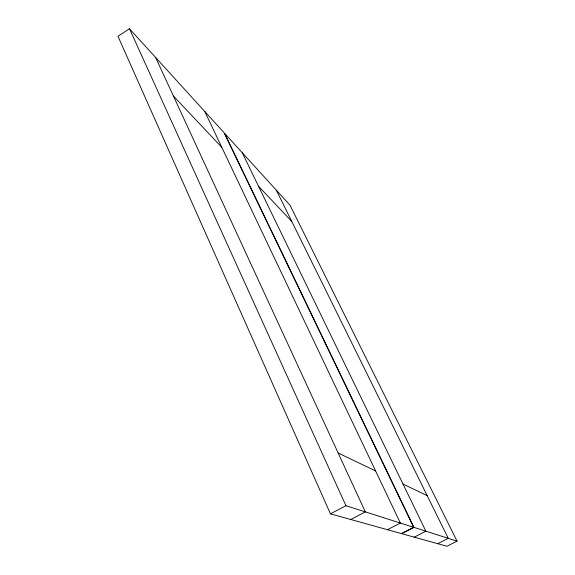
<?xml version="1.0" encoding="UTF-8"?>
<svg xmlns="http://www.w3.org/2000/svg" width="575" height="575" viewBox="0 0 575 575"><rect width="100%" height="100%" fill="white"/><g stroke="black" fill="none" stroke-linecap="round" stroke-linejoin="round"><path stroke-width="0.86" d="M129.49 28.75L117.954 36.268L330.46 513.849L401.393 533.578L413.626 527.282L224.085 132.739L129.49 28.75L345.942 505.698L413.626 527.282M330.46 513.849L345.942 505.698M350.772 519.498L365.333 511.887L155.631 57.486M387.485 529.712L400.365 523.056L204.793 111.536M413.978 527.39L401.767 533.686L446.948 546.25L457.046 541.125L290.059 205.268L224.609 133.314L413.978 527.39L457.046 541.125M414.244 537.158L425.881 531.185L242.262 152.72M437.726 543.684L448.263 538.322L276.352 190.203M338.165 453.014L375.597 470.932M403.018 484.057L427.175 495.628M173.449 96.09L221.813 147.337M258.52 186.235L291.82 221.519"/></g></svg>
